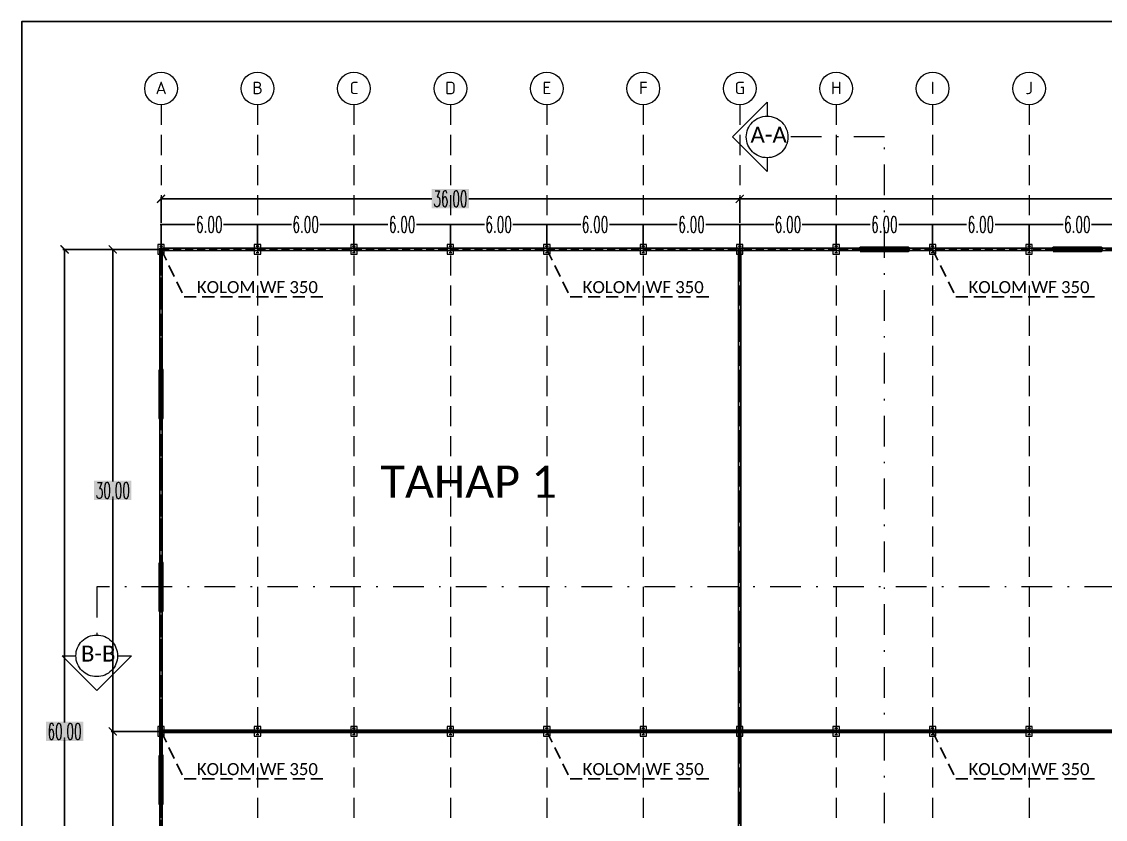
# Model space of a CAD drawing. Header units: millimetres. Extents: x 2175 to 3376, y 1504 to 1740.
# Drawn here: x 2592.5 to 2659.9, y 1631.5 to 1681.2 of the extents above; entities that cross this region are included whole.
import ezdxf

# ---------------------------------------------------------------- set-up
doc = ezdxf.new("R2010")
doc.units = ezdxf.units.MM
for name, pattern in [('DASHDOTX2', [50.8, 25.4, -12.7, 0, -12.7]), ('DASHED', [19.05, 12.7, -6.35]), ('HIDDEN', [0.375, 0.25, -0.125]), ('HIDDEN2', [0.1875, 0.125, -0.0625])]:
    doc.linetypes.add(name, pattern=pattern)
for name, color, linetype in [('FUR', 7, 'Continuous'), ('GR', 7, 'Continuous'), ('KOP TEKS', 1, 'Continuous')]:
    doc.layers.add(name, color=color, linetype=linetype)
for name, color, linetype, lineweight in [('Garis Dim', 131, 'DASHED', 9), ('GRS-TIPIS', 253, 'Continuous', 9), ('HAT', 8, 'Continuous', 9), ('Pondasi', 6, 'Continuous', 9)]:
    doc.layers.add(name, color=color, linetype=linetype, lineweight=lineweight)
doc.styles.add('-DIM2', font='simplex.shx', dxfattribs={"width": 0.55})
doc.styles.get("Standard").update_dxf_attribs({"font": 'arial.ttf'})
doc.dimstyles.new('DENAH KANTOR', dxfattribs={"dimtxt": 1, "dimasz": 0.05, "dimexe": 0.05, "dimexo": 0.05, "dimgap": 0.05, "dimtad": 0, "dimtih": 1, "dimtoh": 1, "dimzin": 0, "dimdsep": 46, "dimtxsty": '-DIM2', "dimblk": 'ARCHTICK', "dimcen": 0.3, "dimdle": 0.05, "dimclrd": 1, "dimclre": 1, "dimclrt": 7, "dimadec": 0, "dimazin": 0, "dimtfac": 1, "dimtix": 1, "dimtofl": 0, "dimtmove": 0, "dimatfit": 3, "dimldrblk": 'ARCHTICK', "dimfxl": 1, "dimtolj": 1, "dimtzin": 0, "dimarcsym": 0})
doc.dimstyles.new('DIMENSI WARNA 2.1', dxfattribs={"dimtxt": 1, "dimasz": 0.5, "dimexe": 0.1, "dimexo": 0.1, "dimgap": 0.05, "dimtad": 0, "dimtih": 1, "dimtoh": 1, "dimrnd": 0.0025, "dimzin": 0, "dimdsep": 46, "dimtxsty": '-DIM2', "dimblk": 'ARCHTICK', "dimcen": 0.1, "dimclrd": 1, "dimclre": 1, "dimclrt": 256, "dimadec": 0, "dimazin": 0, "dimtfac": 1, "dimtofl": 0, "dimtmove": 0, "dimatfit": 3, "dimldrblk": 'ARCHTICK', "dimfxl": 0.18, "dimtfill": 2, "dimtfillclr": 256, "dimtolj": 1, "dimtzin": 0, "dimarcsym": 0})

# ---------------------------------------------------------------- blocks, each defined once
blk = doc.blocks.new('_ArchTick')
at = {"color": 0, "linetype": 'ByBlock', "const_width": 0.15}
blk.add_lwpolyline([(-0.5, -0.5), (0.5, 0.5)], dxfattribs=at)
blk = doc.blocks.new('*D1061')
at = {"layer": 'Defpoints', "color": 0, "transparency": 16777216}
for p in [(2637.14, 1670.146), (2601.14, 1668.546), (2637.14, 1668.546)]:
    blk.add_point(p, dxfattribs=at)
at = {"layer": 'GR', "color": 1, "lineweight": -2, "transparency": 16777216}
for p, q in [((2601.14, 1668.646), (2601.14, 1670.246)), ((2601.14, 1670.146), (2617.99, 1670.146)), ((2637.14, 1670.146), (2620.29, 1670.146)), ((2637.14, 1668.646), (2637.14, 1670.246))]:
    blk.add_line(p, q, dxfattribs=at)
at = {"layer": 'GR', "color": 1, "lineweight": -2, "transparency": 16777216, "xscale": 0.5, "yscale": 0.5, "zscale": 0.5, "rotation": 180}
blk.add_blockref('_ArchTick', (2601.14, 1670.146), dxfattribs=at)
at = {"layer": 'GR', "color": 1, "lineweight": -2, "transparency": 16777216, "xscale": 0.5, "yscale": 0.5, "zscale": 0.5}
blk.add_blockref('_ArchTick', (2637.14, 1670.146), dxfattribs=at)
at = {"layer": 'GR', "color": 240, "transparency": 16777216, "insert": (2619.14, 1670.146), "char_height": 1, "attachment_point": 5, "style": '-DIM2', "bg_fill": 1, "box_fill_scale": 1.1, "bg_fill_color": 256, "bg_fill_true_color": 16180224, "bg_fill_transparency": 0}
blk.add_mtext('\\A1;36.00', dxfattribs=at)
blk = doc.blocks.new('*D1062')
at = {"layer": 'Defpoints', "color": 0, "transparency": 16777216}
for p in [(2715.14, 1670.146), (2637.14, 1668.546), (2715.14, 1668.546)]:
    blk.add_point(p, dxfattribs=at)
at = {"layer": 'GR', "color": 1, "lineweight": -2, "transparency": 16777216}
for p, q in [((2637.14, 1668.646), (2637.14, 1670.246)), ((2637.14, 1670.146), (2674.99, 1670.146)), ((2715.14, 1670.146), (2677.29, 1670.146)), ((2715.14, 1668.646), (2715.14, 1670.246))]:
    blk.add_line(p, q, dxfattribs=at)
at = {"layer": 'GR', "color": 1, "lineweight": -2, "transparency": 16777216, "xscale": 0.5, "yscale": 0.5, "zscale": 0.5, "rotation": 180}
blk.add_blockref('_ArchTick', (2637.14, 1670.146), dxfattribs=at)
at = {"layer": 'GR', "color": 1, "lineweight": -2, "transparency": 16777216, "xscale": 0.5, "yscale": 0.5, "zscale": 0.5}
blk.add_blockref('_ArchTick', (2715.14, 1670.146), dxfattribs=at)
at = {"layer": 'GR', "color": 240, "transparency": 16777216, "insert": (2676.14, 1670.146), "char_height": 1, "attachment_point": 5, "style": '-DIM2', "bg_fill": 1, "box_fill_scale": 1.1, "bg_fill_color": 256, "bg_fill_true_color": 16180224, "bg_fill_transparency": 0}
blk.add_mtext('\\A1;78.00', dxfattribs=at)
blk = doc.blocks.new('*D1063')
at = {"layer": 'Defpoints', "color": 0, "transparency": 16777216}
for p in [(2601.14, 1666.996), (2598.14, 1636.996), (2601.14, 1636.996)]:
    blk.add_point(p, dxfattribs=at)
at = {"layer": 'GR', "color": 1, "lineweight": -2, "transparency": 16777216}
for p, q in [((2601.04, 1666.996), (2598.04, 1666.996)), ((2598.14, 1666.996), (2598.14, 1652.546)), ((2598.14, 1636.996), (2598.14, 1651.446)), ((2601.04, 1636.996), (2598.04, 1636.996))]:
    blk.add_line(p, q, dxfattribs=at)
at = {"layer": 'GR', "color": 1, "lineweight": -2, "transparency": 16777216, "xscale": 0.5, "yscale": 0.5, "zscale": 0.5}
for p, rotation in [((2598.14, 1666.996), 90), ((2598.14, 1636.996), 270)]:
    blk.add_blockref('_ArchTick', p, dxfattribs=dict(at, rotation=rotation))
at = {"layer": 'GR', "color": 240, "transparency": 16777216, "insert": (2598.14, 1651.996), "char_height": 1, "attachment_point": 5, "style": '-DIM2', "bg_fill": 1, "box_fill_scale": 1.1, "bg_fill_color": 256, "bg_fill_true_color": 16180224, "bg_fill_transparency": 0}
blk.add_mtext('\\A1;30.00', dxfattribs=at)
blk = doc.blocks.new('*D1064')
at = {"layer": 'Defpoints', "color": 0, "transparency": 16777216}
for p in [(2601.14, 1636.996), (2598.14, 1606.996), (2601.14, 1606.996)]:
    blk.add_point(p, dxfattribs=at)
at = {"layer": 'GR', "color": 1, "lineweight": -2, "transparency": 16777216}
for p, q in [((2601.04, 1636.996), (2598.04, 1636.996)), ((2598.14, 1636.996), (2598.14, 1622.546)), ((2598.14, 1606.996), (2598.14, 1621.446)), ((2601.04, 1606.996), (2598.04, 1606.996))]:
    blk.add_line(p, q, dxfattribs=at)
at = {"layer": 'GR', "color": 1, "lineweight": -2, "transparency": 16777216, "xscale": 0.5, "yscale": 0.5, "zscale": 0.5}
for p, rotation in [((2598.14, 1636.996), 90), ((2598.14, 1606.996), 270)]:
    blk.add_blockref('_ArchTick', p, dxfattribs=dict(at, rotation=rotation))
at = {"layer": 'GR', "color": 240, "transparency": 16777216, "insert": (2598.14, 1621.996), "char_height": 1, "attachment_point": 5, "style": '-DIM2', "bg_fill": 1, "box_fill_scale": 1.1, "bg_fill_color": 256, "bg_fill_true_color": 16180224, "bg_fill_transparency": 0}
blk.add_mtext('\\A1;30.00', dxfattribs=at)
blk = doc.blocks.new('*D1065')
at = {"layer": 'Defpoints', "color": 0, "transparency": 16777216}
for p in [(2598.14, 1666.996), (2595.14, 1606.996), (2598.14, 1606.996)]:
    blk.add_point(p, dxfattribs=at)
at = {"layer": 'GR', "color": 1, "lineweight": -2, "transparency": 16777216}
for p, q in [((2598.04, 1666.996), (2595.04, 1666.996)), ((2595.14, 1666.996), (2595.14, 1637.546)), ((2595.14, 1606.996), (2595.14, 1636.446)), ((2598.04, 1606.996), (2595.04, 1606.996))]:
    blk.add_line(p, q, dxfattribs=at)
at = {"layer": 'GR', "color": 1, "lineweight": -2, "transparency": 16777216, "xscale": 0.5, "yscale": 0.5, "zscale": 0.5}
for p, rotation in [((2595.14, 1666.996), 90), ((2595.14, 1606.996), 270)]:
    blk.add_blockref('_ArchTick', p, dxfattribs=dict(at, rotation=rotation))
at = {"layer": 'GR', "color": 240, "transparency": 16777216, "insert": (2595.14, 1636.996), "char_height": 1, "attachment_point": 5, "style": '-DIM2', "bg_fill": 1, "box_fill_scale": 1.1, "bg_fill_color": 256, "bg_fill_true_color": 16180224, "bg_fill_transparency": 0}
blk.add_mtext('\\A1;60.00', dxfattribs=at)
blk = doc.blocks.new('WF300')
at = {"layer": 'Pondasi'}
for p, q in [((4219.408, -132.102), (4219.418, -132.102)), ((4219.418, -131.977), (4219.418, -132.102)), ((4219.418, -132.034), (4219.698, -132.034)), ((4219.418, -132.044), (4219.698, -132.044)), ((4219.558, -132.044), (4219.558, -132.034)), ((4219.698, -132.102), (4219.698, -131.977)), ((4219.698, -132.102), (4219.708, -132.102))]:
    blk.add_line(p, q, dxfattribs=at)
blk.add_lwpolyline([(4219.783, -132.189), (4219.783, -131.889), (4219.333, -131.889), (4219.333, -132.189)], close=True, dxfattribs=at)
for points in [[(4219.418, -131.977), (4219.408, -131.977), (4219.408, -132.102)], [(4219.708, -132.102), (4219.708, -131.977), (4219.698, -131.977)]]:
    blk.add_lwpolyline(points, dxfattribs=at)
blk = doc.blocks.new('*D1174')
at = {"layer": 'Defpoints', "color": 0, "linetype": 'Continuous', "transparency": 16777216}
for p in [(2607.14, 1668.546), (2601.14, 1666.996), (2607.14, 1666.996)]:
    blk.add_point(p, dxfattribs=at)
at = {"layer": 'GR', "color": 1, "linetype": 'Continuous', "lineweight": -2, "transparency": 16777216}
for p, q in [((2601.09, 1668.546), (2603.252, 1668.546)), ((2601.14, 1667.046), (2601.14, 1668.596)), ((2607.19, 1668.546), (2605.028, 1668.546)), ((2607.14, 1667.046), (2607.14, 1668.596))]:
    blk.add_line(p, q, dxfattribs=at)
at = {"layer": 'GR', "color": 1, "linetype": 'Continuous', "lineweight": -2, "transparency": 16777216, "xscale": 0.05, "yscale": 0.05, "zscale": 0.05, "rotation": 180}
blk.add_blockref('_ArchTick', (2601.14, 1668.546), dxfattribs=at)
at = {"layer": 'GR', "color": 1, "linetype": 'Continuous', "lineweight": -2, "transparency": 16777216, "xscale": 0.05, "yscale": 0.05, "zscale": 0.05}
blk.add_blockref('_ArchTick', (2607.14, 1668.546), dxfattribs=at)
at = {"layer": 'GR', "color": 7, "linetype": 'Continuous', "transparency": 16777216, "insert": (2604.14, 1668.546), "char_height": 1, "attachment_point": 5, "style": '-DIM2'}
blk.add_mtext('\\A1;6.00', dxfattribs=at)
blk = doc.blocks.new('*D1175')
at = {"layer": 'Defpoints', "color": 0, "linetype": 'Continuous', "transparency": 16777216}
for p in [(2607.14, 1668.546), (2607.14, 1666.996), (2613.14, 1666.996)]:
    blk.add_point(p, dxfattribs=at)
at = {"layer": 'GR', "color": 1, "linetype": 'Continuous', "lineweight": -2, "transparency": 16777216}
for p, q in [((2607.09, 1668.546), (2609.252, 1668.546)), ((2607.14, 1667.046), (2607.14, 1668.596)), ((2613.19, 1668.546), (2611.028, 1668.546)), ((2613.14, 1667.046), (2613.14, 1668.596))]:
    blk.add_line(p, q, dxfattribs=at)
at = {"layer": 'GR', "color": 1, "linetype": 'Continuous', "lineweight": -2, "transparency": 16777216, "xscale": 0.05, "yscale": 0.05, "zscale": 0.05, "rotation": 180}
blk.add_blockref('_ArchTick', (2607.14, 1668.546), dxfattribs=at)
at = {"layer": 'GR', "color": 1, "linetype": 'Continuous', "lineweight": -2, "transparency": 16777216, "xscale": 0.05, "yscale": 0.05, "zscale": 0.05}
blk.add_blockref('_ArchTick', (2613.14, 1668.546), dxfattribs=at)
at = {"layer": 'GR', "color": 7, "linetype": 'Continuous', "transparency": 16777216, "insert": (2610.14, 1668.546), "char_height": 1, "attachment_point": 5, "style": '-DIM2'}
blk.add_mtext('\\A1;6.00', dxfattribs=at)
blk = doc.blocks.new('*D1176')
at = {"layer": 'Defpoints', "color": 0, "linetype": 'Continuous', "transparency": 16777216}
for p in [(2619.14, 1668.546), (2619.14, 1666.996), (2625.14, 1666.996)]:
    blk.add_point(p, dxfattribs=at)
at = {"layer": 'GR', "color": 1, "linetype": 'Continuous', "lineweight": -2, "transparency": 16777216}
for p, q in [((2619.09, 1668.546), (2621.252, 1668.546)), ((2619.14, 1667.046), (2619.14, 1668.596)), ((2625.19, 1668.546), (2623.028, 1668.546)), ((2625.14, 1667.046), (2625.14, 1668.596))]:
    blk.add_line(p, q, dxfattribs=at)
at = {"layer": 'GR', "color": 1, "linetype": 'Continuous', "lineweight": -2, "transparency": 16777216, "xscale": 0.05, "yscale": 0.05, "zscale": 0.05, "rotation": 180}
blk.add_blockref('_ArchTick', (2619.14, 1668.546), dxfattribs=at)
at = {"layer": 'GR', "color": 1, "linetype": 'Continuous', "lineweight": -2, "transparency": 16777216, "xscale": 0.05, "yscale": 0.05, "zscale": 0.05}
blk.add_blockref('_ArchTick', (2625.14, 1668.546), dxfattribs=at)
at = {"layer": 'GR', "color": 7, "linetype": 'Continuous', "transparency": 16777216, "insert": (2622.14, 1668.546), "char_height": 1, "attachment_point": 5, "style": '-DIM2'}
blk.add_mtext('\\A1;6.00', dxfattribs=at)
blk = doc.blocks.new('*D1177')
at = {"layer": 'Defpoints', "color": 0, "linetype": 'Continuous', "transparency": 16777216}
for p in [(2619.14, 1668.546), (2613.14, 1666.996), (2619.14, 1666.996)]:
    blk.add_point(p, dxfattribs=at)
at = {"layer": 'GR', "color": 1, "linetype": 'Continuous', "lineweight": -2, "transparency": 16777216}
for p, q in [((2613.09, 1668.546), (2615.252, 1668.546)), ((2613.14, 1667.046), (2613.14, 1668.596)), ((2619.19, 1668.546), (2617.028, 1668.546)), ((2619.14, 1667.046), (2619.14, 1668.596))]:
    blk.add_line(p, q, dxfattribs=at)
at = {"layer": 'GR', "color": 1, "linetype": 'Continuous', "lineweight": -2, "transparency": 16777216, "xscale": 0.05, "yscale": 0.05, "zscale": 0.05, "rotation": 180}
blk.add_blockref('_ArchTick', (2613.14, 1668.546), dxfattribs=at)
at = {"layer": 'GR', "color": 1, "linetype": 'Continuous', "lineweight": -2, "transparency": 16777216, "xscale": 0.05, "yscale": 0.05, "zscale": 0.05}
blk.add_blockref('_ArchTick', (2619.14, 1668.546), dxfattribs=at)
at = {"layer": 'GR', "color": 7, "linetype": 'Continuous', "transparency": 16777216, "insert": (2616.14, 1668.546), "char_height": 1, "attachment_point": 5, "style": '-DIM2'}
blk.add_mtext('\\A1;6.00', dxfattribs=at)
blk = doc.blocks.new('*D1178')
at = {"layer": 'Defpoints', "color": 0, "linetype": 'Continuous', "transparency": 16777216}
for p in [(2643.14, 1668.546), (2643.14, 1666.996), (2649.14, 1666.996)]:
    blk.add_point(p, dxfattribs=at)
at = {"layer": 'GR', "color": 1, "linetype": 'Continuous', "lineweight": -2, "transparency": 16777216}
for p, q in [((2643.09, 1668.546), (2645.252, 1668.546)), ((2643.14, 1667.046), (2643.14, 1668.596)), ((2649.19, 1668.546), (2647.028, 1668.546)), ((2649.14, 1667.046), (2649.14, 1668.596))]:
    blk.add_line(p, q, dxfattribs=at)
at = {"layer": 'GR', "color": 1, "linetype": 'Continuous', "lineweight": -2, "transparency": 16777216, "xscale": 0.05, "yscale": 0.05, "zscale": 0.05, "rotation": 180}
blk.add_blockref('_ArchTick', (2643.14, 1668.546), dxfattribs=at)
at = {"layer": 'GR', "color": 1, "linetype": 'Continuous', "lineweight": -2, "transparency": 16777216, "xscale": 0.05, "yscale": 0.05, "zscale": 0.05}
blk.add_blockref('_ArchTick', (2649.14, 1668.546), dxfattribs=at)
at = {"layer": 'GR', "color": 7, "linetype": 'Continuous', "transparency": 16777216, "insert": (2646.14, 1668.546), "char_height": 1, "attachment_point": 5, "style": '-DIM2'}
blk.add_mtext('\\A1;6.00', dxfattribs=at)
blk = doc.blocks.new('*D1179')
at = {"layer": 'Defpoints', "color": 0, "linetype": 'Continuous', "transparency": 16777216}
for p in [(2643.14, 1668.546), (2637.14, 1666.996), (2643.14, 1666.996)]:
    blk.add_point(p, dxfattribs=at)
at = {"layer": 'GR', "color": 1, "linetype": 'Continuous', "lineweight": -2, "transparency": 16777216}
for p, q in [((2637.09, 1668.546), (2639.252, 1668.546)), ((2637.14, 1667.046), (2637.14, 1668.596)), ((2643.19, 1668.546), (2641.028, 1668.546)), ((2643.14, 1667.046), (2643.14, 1668.596))]:
    blk.add_line(p, q, dxfattribs=at)
at = {"layer": 'GR', "color": 1, "linetype": 'Continuous', "lineweight": -2, "transparency": 16777216, "xscale": 0.05, "yscale": 0.05, "zscale": 0.05, "rotation": 180}
blk.add_blockref('_ArchTick', (2637.14, 1668.546), dxfattribs=at)
at = {"layer": 'GR', "color": 1, "linetype": 'Continuous', "lineweight": -2, "transparency": 16777216, "xscale": 0.05, "yscale": 0.05, "zscale": 0.05}
blk.add_blockref('_ArchTick', (2643.14, 1668.546), dxfattribs=at)
at = {"layer": 'GR', "color": 7, "linetype": 'Continuous', "transparency": 16777216, "insert": (2640.14, 1668.546), "char_height": 1, "attachment_point": 5, "style": '-DIM2'}
blk.add_mtext('\\A1;6.00', dxfattribs=at)
blk = doc.blocks.new('*D1180')
at = {"layer": 'Defpoints', "color": 0, "linetype": 'Continuous', "transparency": 16777216}
for p in [(2631.14, 1668.546), (2625.14, 1666.996), (2631.14, 1666.996)]:
    blk.add_point(p, dxfattribs=at)
at = {"layer": 'GR', "color": 1, "linetype": 'Continuous', "lineweight": -2, "transparency": 16777216}
for p, q in [((2625.09, 1668.546), (2627.252, 1668.546)), ((2625.14, 1667.046), (2625.14, 1668.596)), ((2631.19, 1668.546), (2629.028, 1668.546)), ((2631.14, 1667.046), (2631.14, 1668.596))]:
    blk.add_line(p, q, dxfattribs=at)
at = {"layer": 'GR', "color": 1, "linetype": 'Continuous', "lineweight": -2, "transparency": 16777216, "xscale": 0.05, "yscale": 0.05, "zscale": 0.05, "rotation": 180}
blk.add_blockref('_ArchTick', (2625.14, 1668.546), dxfattribs=at)
at = {"layer": 'GR', "color": 1, "linetype": 'Continuous', "lineweight": -2, "transparency": 16777216, "xscale": 0.05, "yscale": 0.05, "zscale": 0.05}
blk.add_blockref('_ArchTick', (2631.14, 1668.546), dxfattribs=at)
at = {"layer": 'GR', "color": 7, "linetype": 'Continuous', "transparency": 16777216, "insert": (2628.14, 1668.546), "char_height": 1, "attachment_point": 5, "style": '-DIM2'}
blk.add_mtext('\\A1;6.00', dxfattribs=at)
blk = doc.blocks.new('*D1181')
at = {"layer": 'Defpoints', "color": 0, "linetype": 'Continuous', "transparency": 16777216}
for p in [(2631.14, 1668.546), (2631.14, 1666.996), (2637.14, 1666.996)]:
    blk.add_point(p, dxfattribs=at)
at = {"layer": 'GR', "color": 1, "linetype": 'Continuous', "lineweight": -2, "transparency": 16777216}
for p, q in [((2631.09, 1668.546), (2633.252, 1668.546)), ((2631.14, 1667.046), (2631.14, 1668.596)), ((2637.19, 1668.546), (2635.028, 1668.546)), ((2637.14, 1667.046), (2637.14, 1668.596))]:
    blk.add_line(p, q, dxfattribs=at)
at = {"layer": 'GR', "color": 1, "linetype": 'Continuous', "lineweight": -2, "transparency": 16777216, "xscale": 0.05, "yscale": 0.05, "zscale": 0.05, "rotation": 180}
blk.add_blockref('_ArchTick', (2631.14, 1668.546), dxfattribs=at)
at = {"layer": 'GR', "color": 1, "linetype": 'Continuous', "lineweight": -2, "transparency": 16777216, "xscale": 0.05, "yscale": 0.05, "zscale": 0.05}
blk.add_blockref('_ArchTick', (2637.14, 1668.546), dxfattribs=at)
at = {"layer": 'GR', "color": 7, "linetype": 'Continuous', "transparency": 16777216, "insert": (2634.14, 1668.546), "char_height": 1, "attachment_point": 5, "style": '-DIM2'}
blk.add_mtext('\\A1;6.00', dxfattribs=at)
blk = doc.blocks.new('*D1186')
at = {"layer": 'Defpoints', "color": 0, "linetype": 'Continuous', "transparency": 16777216}
for p in [(2655.14, 1668.546), (2649.14, 1666.996), (2655.14, 1666.996)]:
    blk.add_point(p, dxfattribs=at)
at = {"layer": 'GR', "color": 1, "linetype": 'Continuous', "lineweight": -2, "transparency": 16777216}
for p, q in [((2649.09, 1668.546), (2651.252, 1668.546)), ((2649.14, 1667.046), (2649.14, 1668.596)), ((2655.19, 1668.546), (2653.028, 1668.546)), ((2655.14, 1667.046), (2655.14, 1668.596))]:
    blk.add_line(p, q, dxfattribs=at)
at = {"layer": 'GR', "color": 1, "linetype": 'Continuous', "lineweight": -2, "transparency": 16777216, "xscale": 0.05, "yscale": 0.05, "zscale": 0.05, "rotation": 180}
blk.add_blockref('_ArchTick', (2649.14, 1668.546), dxfattribs=at)
at = {"layer": 'GR', "color": 1, "linetype": 'Continuous', "lineweight": -2, "transparency": 16777216, "xscale": 0.05, "yscale": 0.05, "zscale": 0.05}
blk.add_blockref('_ArchTick', (2655.14, 1668.546), dxfattribs=at)
at = {"layer": 'GR', "color": 7, "linetype": 'Continuous', "transparency": 16777216, "insert": (2652.14, 1668.546), "char_height": 1, "attachment_point": 5, "style": '-DIM2'}
blk.add_mtext('\\A1;6.00', dxfattribs=at)
blk = doc.blocks.new('*D1187')
at = {"layer": 'Defpoints', "color": 0, "linetype": 'Continuous', "transparency": 16777216}
for p in [(2655.14, 1668.546), (2655.14, 1666.996), (2661.14, 1666.996)]:
    blk.add_point(p, dxfattribs=at)
at = {"layer": 'GR', "color": 1, "linetype": 'Continuous', "lineweight": -2, "transparency": 16777216}
for p, q in [((2655.09, 1668.546), (2657.252, 1668.546)), ((2655.14, 1667.046), (2655.14, 1668.596)), ((2661.19, 1668.546), (2659.028, 1668.546)), ((2661.14, 1667.046), (2661.14, 1668.596))]:
    blk.add_line(p, q, dxfattribs=at)
at = {"layer": 'GR', "color": 1, "linetype": 'Continuous', "lineweight": -2, "transparency": 16777216, "xscale": 0.05, "yscale": 0.05, "zscale": 0.05, "rotation": 180}
blk.add_blockref('_ArchTick', (2655.14, 1668.546), dxfattribs=at)
at = {"layer": 'GR', "color": 1, "linetype": 'Continuous', "lineweight": -2, "transparency": 16777216, "xscale": 0.05, "yscale": 0.05, "zscale": 0.05}
blk.add_blockref('_ArchTick', (2661.14, 1668.546), dxfattribs=at)
at = {"layer": 'GR', "color": 7, "linetype": 'Continuous', "transparency": 16777216, "insert": (2658.14, 1668.546), "char_height": 1, "attachment_point": 5, "style": '-DIM2'}
blk.add_mtext('\\A1;6.00', dxfattribs=at)

msp = doc.modelspace()

# ---------------------------------------------------------------- linework, layer by layer
at = {"linetype": 'HIDDEN', "ltscale": 3}
for points in [[(2601.14, 1666.996), (2602.582, 1664.054), (2611.582, 1664.054)], [(2625.14, 1666.996), (2626.582, 1664.054), (2635.582, 1664.054)], [(2649.14, 1666.996), (2650.582, 1664.054), (2659.582, 1664.054)], [(2601.14, 1636.996), (2602.582, 1634.054), (2611.582, 1634.054)], [(2625.14, 1636.996), (2626.582, 1634.054), (2635.582, 1634.054)], [(2649.14, 1636.996), (2650.582, 1634.054), (2659.582, 1634.054)]]:
    msp.add_lwpolyline(points, dxfattribs=at)
at = {"layer": 'FUR', "color": 251, "linetype": 'HIDDEN2', "lineweight": 0, "ltscale": 10, "true_color": 0x67696c}
for p, q in [((2601.14, 1675.996), (2601.14, 1597.996)), ((2607.14, 1675.996), (2607.14, 1597.996)), ((2613.14, 1675.996), (2613.14, 1597.996)), ((2619.14, 1675.996), (2619.14, 1597.996)), ((2625.14, 1675.996), (2625.14, 1597.996)), ((2631.14, 1675.996), (2631.14, 1597.996)), ((2637.14, 1675.996), (2637.14, 1597.996)), ((2643.14, 1675.996), (2643.14, 1597.996)), ((2649.14, 1675.996), (2649.14, 1597.996)), ((2655.14, 1675.996), (2655.14, 1597.996))]:
    msp.add_line(p, q, dxfattribs=at)
at = {"layer": 'FUR', "color": 251, "lineweight": 0, "ltscale": 10, "true_color": 0x67696c}
for centre in [(2601.14, 1677.012), (2607.14, 1677.012), (2613.14, 1677.012), (2619.14, 1677.012), (2625.14, 1677.012), (2631.14, 1677.012), (2637.14, 1677.012), (2643.14, 1677.012), (2649.14, 1677.012), (2655.14, 1677.012)]:
    msp.add_circle(centre, 1.016, dxfattribs=at)
at = {"layer": 'Garis Dim'}
for points in [[(2638.844, 1672.7), (2638.844, 1671.836), (2636.684, 1673.996), (2638.844, 1676.156), (2638.844, 1675.292)], [(2598.436, 1641.7), (2599.3, 1641.7), (2597.14, 1639.54), (2594.98, 1641.7), (2595.844, 1641.7)]]:
    msp.add_lwpolyline(points, dxfattribs=at)
at = {"layer": 'Garis Dim', "linetype": 'DASHDOTX2', "ltscale": 0.075}
for points in [[(2643.14, 1599.996), (2646.14, 1599.996), (2646.14, 1673.996), (2640.14, 1673.996)], [(2719.14, 1642.996), (2719.14, 1645.996), (2597.14, 1645.996), (2597.14, 1642.996)]]:
    msp.add_lwpolyline(points, dxfattribs=at)
at = {"layer": 'Garis Dim'}
for centre in [(2638.844, 1673.996), (2597.14, 1641.7)]:
    msp.add_circle(centre, 1.296, dxfattribs=at)
at = {"layer": 'GR', "color": 144, "true_color": 0x00629d}
for points in [[(2601.065, 1667.071), (2637.215, 1667.071), (2637.215, 1636.921), (2601.065, 1636.921)], [(2601.215, 1666.921), (2637.065, 1666.921), (2637.065, 1637.071), (2601.215, 1637.071)], [(2637.065, 1667.071), (2637.065, 1636.921), (2715.215, 1636.921), (2715.215, 1667.071)], [(2637.215, 1666.921), (2637.215, 1637.071), (2715.065, 1637.071), (2715.065, 1666.921)], [(2601.065, 1637.071), (2637.215, 1637.071), (2637.215, 1606.921), (2601.065, 1606.921)], [(2601.215, 1636.921), (2637.065, 1636.921), (2637.065, 1607.071), (2601.215, 1607.071)], [(2637.065, 1637.071), (2637.065, 1606.921), (2721.215, 1606.921), (2721.215, 1637.071)], [(2637.215, 1636.921), (2637.215, 1607.071), (2721.065, 1607.071), (2721.065, 1636.921)]]:
    msp.add_lwpolyline(points, close=True, dxfattribs=at)
at = {"layer": 'GR', "color": 0, "lineweight": 50}
for points in [[(2644.64, 1666.921), (2647.64, 1666.921), (2647.64, 1667.071), (2644.64, 1667.071)], [(2656.64, 1666.921), (2659.64, 1666.921), (2659.64, 1667.071), (2656.64, 1667.071)], [(2601.065, 1659.496), (2601.065, 1656.496), (2601.215, 1656.496), (2601.215, 1659.496)], [(2601.065, 1647.496), (2601.065, 1644.496), (2601.215, 1644.496), (2601.215, 1647.496)], [(2601.065, 1635.496), (2601.065, 1632.496), (2601.215, 1632.496), (2601.215, 1635.496)]]:
    msp.add_lwpolyline(points, close=True, dxfattribs=at)
at = {"layer": 'GRS-TIPIS', "linetype": 'HIDDEN', "ltscale": 2}
for points in [[(2601.14, 1666.996), (2637.14, 1666.996), (2637.14, 1636.996), (2601.14, 1636.996)], [(2637.14, 1666.996), (2637.14, 1636.996), (2715.14, 1636.996), (2715.14, 1666.996)], [(2601.14, 1636.996), (2637.14, 1636.996), (2637.14, 1606.996), (2601.14, 1606.996)], [(2637.14, 1636.996), (2637.14, 1606.996), (2721.14, 1606.996), (2721.14, 1636.996)]]:
    msp.add_lwpolyline(points, close=True, dxfattribs=at)
at = {"layer": 'KOP TEKS', "color": 2}
msp.add_lwpolyline([(2729.921, 1583.985), (2729.921, 1681.172), (2592.471, 1681.172), (2592.471, 1583.985)], close=True, dxfattribs=at)

# ---------------------------------------------------------------- block references
at = {"layer": 'HAT', "xscale": 1.333333333319186, "yscale": 1.333333333319186, "zscale": 1.333333333319186, "rotation": 269.9999999260696}
for p in [(2777.193, 7293.073), (2783.193, 7293.073), (2789.193, 7293.073), (2795.193, 7293.073), (2801.193, 7293.073), (2807.193, 7293.073), (2813.193, 7293.073), (2819.193, 7293.073), (2825.193, 7293.073), (2831.193, 7293.073), (2777.193, 7263.073), (2783.193, 7263.073), (2789.193, 7263.073), (2795.193, 7263.073), (2801.193, 7263.073), (2807.193, 7263.073), (2813.193, 7263.073), (2819.193, 7263.073), (2825.193, 7263.073), (2831.193, 7263.073)]:
    msp.add_blockref('WF300', p, dxfattribs=at)

# ---------------------------------------------------------------- texts
at = {"color": 251, "char_height": 0.77673, "width": 2.96987, "attachment_point": 1}
for s, insert in [('\\pxqc;{\\fISOCPEUR|b0|i0|c0|p34;A}', (2599.662, 1677.434)), ('\\pxqc;{\\fISOCPEUR|b0|i0|c0|p34;B}', (2605.662, 1677.434)), ('\\pxqc;{\\fISOCPEUR|b0|i0|c0|p34;C}', (2611.662, 1677.434)), ('\\pxqc;{\\fISOCPEUR|b0|i0|c0|p34;D}', (2617.662, 1677.434)), ('\\pxqc;{\\fISOCPEUR|b0|i0|c0|p34;E}', (2623.662, 1677.434)), ('\\pxqc;{\\fISOCPEUR|b0|i0|c0|p34;F}', (2629.662, 1677.434)), ('\\pxqc;{\\fISOCPEUR|b0|i0|c0|p34;G}', (2635.662, 1677.434)), ('\\pxqc;{\\fISOCPEUR|b0|i0|c0|p34;H}', (2641.662, 1677.434)), ('\\pxqc;{\\fISOCPEUR|b0|i0|c0|p34;I}', (2647.662, 1677.434)), ('\\pxqc;{\\fISOCPEUR|b0|i0|c0|p34;J}', (2653.662, 1677.434))]:
    msp.add_mtext(s, dxfattribs=dict(at, insert=insert))
at = {"attachment_point": 1}
for s, insert, char_height, width in [('\\pxqc;{\\fCalibri Light|b0|i0|c0|p34;A-A}', (2637.044, 1674.63), 0.9907, 3.78803), ('\\pxqc;{\\fCalibri Light|b0|i0|c0|p34;KOLOM WF 350}', (2602.858, 1665.024), 0.75, 8.5537), ('\\pxqc;{\\fCalibri Light|b0|i0|c0|p34;KOLOM WF 350}', (2626.858, 1665.024), 0.75, 8.5537), ('\\pxqc;{\\fCalibri Light|b0|i0|c0|p34;KOLOM WF 350}', (2650.858, 1665.024), 0.75, 8.5537), ('\\pxqc;{\\fCalibri Light|b0|i0|c0|p34;TAHAP 1}', (2611.597, 1653.537), 2, 17.36003), ('\\pxqc;{\\fCalibri Light|b0|i0|c0|p34;B-B}', (2595.34, 1642.334), 0.9907, 3.78803), ('\\pxqc;{\\fCalibri Light|b0|i0|c0|p34;KOLOM WF 350}', (2602.858, 1635.024), 0.75, 8.5537), ('\\pxqc;{\\fCalibri Light|b0|i0|c0|p34;KOLOM WF 350}', (2626.858, 1635.024), 0.75, 8.5537), ('\\pxqc;{\\fCalibri Light|b0|i0|c0|p34;KOLOM WF 350}', (2650.858, 1635.024), 0.75, 8.5537)]:
    msp.add_mtext(s, dxfattribs=dict(at, insert=insert, char_height=char_height, width=width))

# ---------------------------------------------------------------- dimensions: what is measured, and where the dimension line sits
at = {"layer": 'GR'}
for base, p1, p2, picture, middle in [((2637.14, 1670.146), (2601.14, 1668.546), (2637.14, 1668.546), '*D1061', (2619.14, 1670.146)), ((2715.14, 1670.146), (2637.14, 1668.546), (2715.14, 1668.546), '*D1062', (2676.14, 1670.146))]:
    dim = msp.add_linear_dim(base=base, p1=p1, p2=p2, dimstyle='DIMENSI WARNA 2.1', dxfattribs=at)
    dim.commit()
    dim.dimension.update_dxf_attribs({"geometry": picture, "text_midpoint": middle})
at = {"layer": 'GR', "linetype": 'Continuous'}
for base, p1, p2, picture, middle in [((2607.14, 1668.546), (2601.14, 1666.996), (2607.14, 1666.996), '*D1174', (2604.14, 1668.546)), ((2619.14, 1668.546), (2613.14, 1666.996), (2619.14, 1666.996), '*D1177', (2616.14, 1668.546)), ((2631.14, 1668.546), (2625.14, 1666.996), (2631.14, 1666.996), '*D1180', (2628.14, 1668.546)), ((2643.14, 1668.546), (2637.14, 1666.996), (2643.14, 1666.996), '*D1179', (2640.14, 1668.546)), ((2655.14, 1668.546), (2649.14, 1666.996), (2655.14, 1666.996), '*D1186', (2652.14, 1668.546))]:
    dim = msp.add_linear_dim(base=base, p1=p1, p2=p2, dimstyle='DENAH KANTOR', dxfattribs=at)
    dim.commit()
    dim.dimension.update_dxf_attribs({"geometry": picture, "text_midpoint": middle})
for base, p1, p2, picture, middle in [((2607.14, 1668.546), (2613.14, 1666.996), (2607.14, 1666.996), '*D1175', (2610.14, 1668.546)), ((2619.14, 1668.546), (2625.14, 1666.996), (2619.14, 1666.996), '*D1176', (2622.14, 1668.546)), ((2631.14, 1668.546), (2637.14, 1666.996), (2631.14, 1666.996), '*D1181', (2634.14, 1668.546)), ((2643.14, 1668.546), (2649.14, 1666.996), (2643.14, 1666.996), '*D1178', (2646.14, 1668.546)), ((2655.14, 1668.546), (2661.14, 1666.996), (2655.14, 1666.996), '*D1187', (2658.14, 1668.546))]:
    dim = msp.add_linear_dim(base=base, p1=p1, p2=p2, angle=180, dimstyle='DENAH KANTOR', dxfattribs=at)
    dim.commit()
    dim.dimension.update_dxf_attribs({"geometry": picture, "text_midpoint": middle})
at = {"layer": 'GR'}
for base, p1, p2, picture, middle in [((2595.14, 1606.996), (2598.14, 1666.996), (2598.14, 1606.996), '*D1065', (2595.14, 1636.996)), ((2598.14, 1636.996), (2601.14, 1666.996), (2601.14, 1636.996), '*D1063', (2598.14, 1651.996)), ((2598.14, 1606.996), (2601.14, 1636.996), (2601.14, 1606.996), '*D1064', (2598.14, 1621.996))]:
    dim = msp.add_linear_dim(base=base, p1=p1, p2=p2, angle=90, dimstyle='DIMENSI WARNA 2.1', dxfattribs=at)
    dim.commit()
    dim.dimension.update_dxf_attribs({"geometry": picture, "text_midpoint": middle})

doc.saveas('drawing.dxf')
